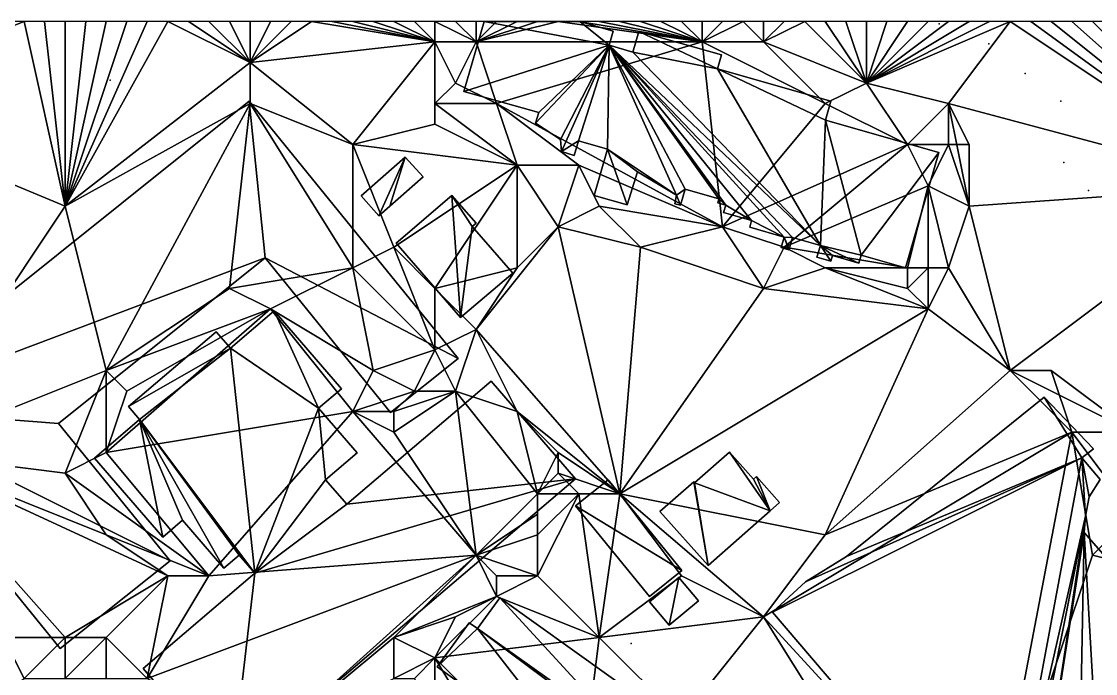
# Model space of a CAD drawing. Header units: metres. Extents: x -1103 to 901, y -902 to 905.
# Drawn here: x -228.2 to -123.7, y 836.5 to 900 of the extents above; entities that cross this region are included whole.
import ezdxf

# ---------------------------------------------------------------- set-up
doc = ezdxf.new("R2010")
doc.units = ezdxf.units.M
for name, color, linetype in [('OSM_BUILDING_FOOTPRINTS', 7, 'CONTINUOUS'), ('OSM_BUILDING_ROOFS', 1, 'CONTINUOUS'), ('OSM_BUILDING_WALLS', 8, 'CONTINUOUS'), ('OSM_TERRAIN', 3, 'CONTINUOUS'), ('OSM_TREES', 3, 'CONTINUOUS')]:
    doc.layers.add(name, color=color, linetype=linetype)

msp = doc.modelspace()

# ---------------------------------------------------------------- linework, layer by layer
at = {"layer": 'OSM_BUILDING_FOOTPRINTS'}
for points in [[(-138.93, 887.24, 9.4), (-149.98, 890.39, 9.4), (-149.45, 892.24, 9.4), (-160.5, 895.39, 9.4), (-160.1, 896.74, 9.4), (-168.14, 899.03, 9.4), (-168.72, 897.02, 9.4), (-171.05, 897.68, 9.4), (-170.65, 899.07, 9.4), (-173.9, 900, 9.4), (-183.22, 900, 9.4), (-185.19, 893.19, 9.4), (-177.9, 891.12, 9.4), (-178.2, 890.08, 9.4), (-175.76, 888.51, 9.4), (-175.69, 887.32, 9.4), (-174.43, 886.95, 9.4), (-174.02, 888.36, 9.4), (-171.19, 887.55, 9.4), (-172.5, 883.06, 9.4), (-169.28, 882.14, 9.4), (-168.28, 885.35, 9.4), (-164.49, 883.08, 9.4), (-164.65, 882.24, 9.4), (-164.08, 882.09, 9.4), (-163.65, 883.65, 9.4), (-160.35, 882.71, 9.4), (-160.46, 882.34, 9.4), (-159.69, 882.12, 9.4), (-159.9, 881.4, 9.4), (-157.18, 880.62, 9.4), (-157.36, 879.95, 9.4), (-154, 878.99, 9.4), (-154.3, 877.97, 9.4), (-153.54, 877.76, 9.4), (-153.53, 877.83, 9.4), (-153.2, 878.96, 9.4), (-150.48, 878.17, 9.4), (-150.81, 877.03, 9.4), (-149.47, 876.65, 9.4), (-149.31, 877.2, 9.4), (-146.72, 876.47, 9.4), (-146.5, 877.23, 9.4), (-142.18, 875.99, 9.4)], [(-213.79, 847.47, 6.92), (-224.66, 860.85, 6.92), (-204.54, 876.98, 6.92), (-192.31, 861.91, 6.92), (-185.74, 867.18, 6.92), (-206.09, 892.24, 6.92), (-243.45, 862.29, 6.92), (-224.47, 838.91, 6.92), (-213.79, 847.47, 6.92)], [(-195.19, 883, 7.76), (-190.89, 886.79, 7.76), (-189.16, 884.87, 7.76), (-192.39, 882.02, 7.76), (-192.39, 882.01, 7.76), (-193.47, 881.07, 7.76), (-195.19, 883, 7.76)], [(-191.76, 878.4, 8.08), (-186.34, 883.04, 8.08), (-183.99, 880.34, 8.08), (-184.36, 880.03, 8.08), (-180.42, 875.49, 8.08), (-185.5, 871.16, 8.08), (-191.76, 878.4, 8.08)], [(-221.14, 857.47, 7.66), (-216.75, 861.22, 7.66), (-217.84, 862.49, 7.66), (-209.28, 869.78, 7.66), (-207.91, 868.19, 7.66), (-203.66, 871.81, 7.66), (-197.11, 864.22, 7.66), (-199.34, 862.32, 7.66), (-195.58, 857.98, 7.66), (-198.65, 855.36, 7.66), (-196.59, 852.97, 7.66), (-182.53, 864.96, 7.66), (-174.32, 855.45, 7.66), (-207.76, 826.95, 7.66), (-216.4, 836.97, 7.66), (-205.54, 846.25, 7.66), (-207.06, 848.01, 7.66), (-208.55, 846.74, 7.66), (-212.58, 851.41, 7.66), (-214.5, 849.76, 7.66), (-221.14, 857.47, 7.66)], [(-166.1, 852.27, 10.26), (-162.81, 855.14, 10.26), (-162.74, 855.05, 10.26), (-159.34, 858.04, 10.26), (-156.98, 855.41, 10.26), (-156.7, 855.66, 10.26), (-154.46, 853.13, 10.26), (-155.36, 852.34, 10.26), (-161.4, 847.01, 10.26), (-166.1, 852.27, 10.26)], [(-171.15, 855.35, 9.76), (-163.96, 846.51, 9.76), (-167.1, 843.99, 9.76), (-174.3, 852.83, 9.76), (-171.15, 855.35, 9.76)], [(-167.11, 843.47, 10.05), (-164.26, 845.85, 10.05), (-162.35, 843.58, 10.05), (-165.2, 841.21, 10.05), (-167.11, 843.47, 10.05)], [(-169.69, 830.78, 9.8), (-169.38, 830.57, 9.8), (-169.6, 830.26, 9.8), (-165.79, 827.54, 9.8), (-163.25, 831.03, 9.8), (-151.8, 822.83, 9.8), (-154.39, 819.28, 9.8), (-154.18, 819.14, 9.8), (-157.01, 815.24, 9.8), (-159.38, 816.93, 9.8), (-170.69, 825.02, 9.8), (-171.35, 824.12, 9.8), (-172.88, 825.22, 9.8), (-172.29, 826.04, 9.8), (-187.77, 837.13, 9.8), (-184.66, 841.43, 9.8), (-183.86, 840.86, 9.8), (-181.68, 843.86, 9.8), (-167.54, 833.74, 9.8), (-169.69, 830.78, 9.8)]]:
    msp.add_polyline3d(points, close=True, dxfattribs=at)
msp.add_polyline3d([(-119.48, 844.15, 10.77), (-124.79, 850.23, 10.77), (-124.68, 851.81, 10.77), (-124.3, 853.69, 10.77), (-123.23, 855.38, 10.77), (-125.01, 857.48, 10.77), (-125.01, 857.48, 10.77), (-123.89, 858.37, 10.77), (-128.68, 863.41, 10.77), (-147.94, 847.88, 10.77), (-151.91, 845.4, 10.77), (-155.13, 842.46, 10.77), (-132.71, 816.18, 10.77), (-130.05, 818.12, 10.77), (-131.09, 819.48, 10.77), (-129.38, 820.87, 10.77), (-128.98, 820.91, 10.77), (-127.55, 822.12, 10.77), (-127.5, 822.39, 10.77), (-124.4, 825.06, 10.77), (-125.26, 826.34, 10.77), (-123.49, 827.59, 10.77)], dxfattribs=at)
at = {"layer": 'OSM_BUILDING_ROOFS'}
for points in [[(-171.05, 897.68, 17.8), (-183.22, 900, 17.8), (-185.19, 893.19, 17.8)], [(-171.05, 897.68, 17.8), (-173.9, 900, 17.8), (-183.22, 900, 17.8)], [(-171.05, 897.68, 17.8), (-170.65, 899.07, 17.8), (-173.9, 900, 17.8)], [(-160.5, 895.39, 17.8), (-168.14, 899.03, 17.8), (-168.72, 897.02, 17.8)], [(-160.5, 895.39, 17.8), (-160.1, 896.74, 17.8), (-168.14, 899.03, 17.8)], [(-171.05, 897.68, 17.8), (-185.19, 893.19, 17.8), (-177.9, 891.12, 17.8)], [(-171.05, 897.68, 17.8), (-177.9, 891.12, 17.8), (-178.2, 890.08, 17.8)], [(-171.05, 897.68, 17.8), (-178.2, 890.08, 17.8), (-175.76, 888.51, 17.8)], [(-171.05, 897.68, 17.8), (-175.76, 888.51, 17.8), (-175.69, 887.32, 17.8)], [(-171.05, 897.68, 17.8), (-175.69, 887.32, 17.8), (-174.02, 888.36, 17.8)], [(-171.05, 897.68, 17.8), (-174.02, 888.36, 17.8), (-171.19, 887.55, 17.8)], [(-171.05, 897.68, 17.8), (-171.19, 887.55, 17.8), (-164.49, 883.08, 17.8)], [(-150.48, 878.17, 17.8), (-168.72, 897.02, 17.8), (-171.05, 897.68, 17.8)], [(-171.05, 897.68, 17.8), (-164.49, 883.08, 17.8), (-163.65, 883.65, 17.8)], [(-171.05, 897.68, 17.8), (-163.65, 883.65, 17.8), (-160.35, 882.71, 17.8)], [(-171.05, 897.68, 17.8), (-160.35, 882.71, 17.8), (-159.69, 882.12, 17.8)], [(-171.05, 897.68, 17.8), (-159.69, 882.12, 17.8), (-157.18, 880.62, 17.8)], [(-171.05, 897.68, 17.8), (-157.18, 880.62, 17.8), (-154, 878.99, 17.8)], [(-171.05, 897.68, 17.8), (-154, 878.99, 17.8), (-153.2, 878.96, 17.8)], [(-171.05, 897.68, 17.8), (-153.2, 878.96, 17.8), (-150.48, 878.17, 17.8)], [(-150.48, 878.17, 17.8), (-160.5, 895.39, 17.8), (-168.72, 897.02, 17.8)], [(-149.98, 890.39, 17.8), (-149.45, 892.24, 17.8), (-160.5, 895.39, 17.8)], [(-150.48, 878.17, 17.8), (-149.98, 890.39, 17.8), (-160.5, 895.39, 17.8)], [(-204.54, 876.98, 16.92), (-206.09, 892.24, 16.92), (-243.45, 862.29, 16.92)], [(-204.54, 876.98, 16.92), (-185.74, 867.18, 16.92), (-206.09, 892.24, 16.92)], [(-150.48, 878.17, 17.8), (-146.5, 877.23, 17.8), (-149.98, 890.39, 17.8)], [(-146.5, 877.23, 17.8), (-138.93, 887.24, 17.8), (-149.98, 890.39, 17.8)], [(-175.69, 887.32, 17.8), (-174.43, 886.95, 17.8), (-174.02, 888.36, 17.8)], [(-190.89, 886.79, 17.76), (-195.19, 883, 17.76), (-193.47, 881.07, 17.76)], [(-192.39, 882.02, 17.76), (-190.89, 886.79, 17.76), (-193.47, 881.07, 17.76)], [(-192.39, 882.02, 17.76), (-189.16, 884.87, 17.76), (-190.89, 886.79, 17.76)], [(-171.19, 887.55, 17.8), (-172.5, 883.06, 17.8), (-169.28, 882.14, 17.8)], [(-171.19, 887.55, 17.8), (-169.28, 882.14, 17.8), (-168.28, 885.35, 17.8)], [(-171.19, 887.55, 17.8), (-168.28, 885.35, 17.8), (-164.49, 883.08, 17.8)], [(-146.5, 877.23, 17.8), (-142.18, 875.99, 17.8), (-138.93, 887.24, 17.8)], [(-164.49, 883.08, 17.8), (-164.08, 882.09, 17.8), (-163.65, 883.65, 17.8)], [(-186.34, 883.04, 13.28), (-191.76, 878.4, 13.28), (-185.5, 871.16, 13.28)], [(-184.36, 880.03, 13.28), (-183.99, 880.34, 13.28), (-186.34, 883.04, 13.28)], [(-184.36, 880.03, 13.28), (-186.34, 883.04, 13.28), (-185.5, 871.16, 13.28)], [(-164.49, 883.08, 17.8), (-164.65, 882.24, 17.8), (-164.08, 882.09, 17.8)], [(-160.35, 882.71, 17.8), (-160.46, 882.34, 17.8), (-159.69, 882.12, 17.8)], [(-193.47, 881.07, 17.76), (-192.39, 882.01, 17.76), (-192.39, 882.02, 17.76)], [(-159.69, 882.12, 17.8), (-159.9, 881.4, 17.8), (-157.18, 880.62, 17.8)], [(-157.18, 880.62, 17.8), (-157.36, 879.95, 17.8), (-154, 878.99, 17.8)], [(-185.5, 871.16, 13.28), (-180.42, 875.49, 13.28), (-184.36, 880.03, 13.28)], [(-154, 878.99, 17.8), (-154.3, 877.97, 17.8), (-153.54, 877.76, 17.8)], [(-154, 878.99, 17.8), (-153.54, 877.76, 17.8), (-153.53, 877.83, 17.8)], [(-154, 878.99, 17.8), (-153.53, 877.83, 17.8), (-153.2, 878.96, 17.8)], [(-150.48, 878.17, 17.8), (-150.81, 877.03, 17.8), (-149.47, 876.65, 17.8)], [(-150.48, 878.17, 17.8), (-149.47, 876.65, 17.8), (-149.31, 877.2, 17.8)], [(-150.48, 878.17, 17.8), (-149.31, 877.2, 17.8), (-146.72, 876.47, 17.8)], [(-150.48, 878.17, 17.8), (-146.72, 876.47, 17.8), (-146.5, 877.23, 17.8)], [(-243.45, 862.29, 16.92), (-224.66, 860.85, 16.92), (-204.54, 876.98, 16.92)], [(-204.54, 876.98, 16.92), (-192.31, 861.91, 16.92), (-185.74, 867.18, 16.92)], [(-199.34, 862.32, 12.86), (-203.66, 871.81, 12.86), (-207.91, 868.19, 12.86)], [(-199.34, 862.32, 12.86), (-197.11, 864.22, 12.86), (-203.66, 871.81, 12.86)], [(-207.91, 868.19, 12.86), (-209.28, 869.78, 12.86), (-217.84, 862.49, 12.86)], [(-207.91, 868.19, 12.86), (-217.84, 862.49, 12.86), (-216.75, 861.22, 12.86)], [(-207.91, 868.19, 12.86), (-216.75, 861.22, 12.86), (-205.54, 846.25, 12.86)], [(-205.54, 846.25, 12.86), (-199.34, 862.32, 12.86), (-207.91, 868.19, 12.86)], [(-174.32, 855.45, 12.86), (-182.53, 864.96, 12.86), (-196.59, 852.97, 12.86)], [(-125.01, 857.48, 20.77), (-128.68, 863.41, 20.77), (-147.94, 847.88, 20.77)], [(-125.01, 857.48, 20.77), (-123.89, 858.37, 20.77), (-128.68, 863.41, 20.77)], [(-243.45, 862.29, 16.92), (-224.47, 838.91, 16.92), (-213.79, 847.47, 16.92)], [(-243.45, 862.29, 16.92), (-213.79, 847.47, 16.92), (-224.66, 860.85, 16.92)], [(-205.54, 846.25, 12.86), (-198.65, 855.36, 12.86), (-199.34, 862.32, 12.86)], [(-198.65, 855.36, 12.86), (-195.58, 857.98, 12.86), (-199.34, 862.32, 12.86)], [(-216.75, 861.22, 12.86), (-221.14, 857.47, 12.86), (-214.5, 849.76, 12.86)], [(-216.75, 861.22, 12.86), (-214.5, 849.76, 12.86), (-212.58, 851.41, 12.86)], [(-216.75, 861.22, 12.86), (-212.58, 851.41, 12.86), (-208.55, 846.74, 12.86)], [(-216.75, 861.22, 12.86), (-208.55, 846.74, 12.86), (-207.06, 848.01, 12.86)], [(-216.75, 861.22, 12.86), (-207.06, 848.01, 12.86), (-205.54, 846.25, 12.86)], [(-155.36, 852.34, 15.46), (-159.34, 858.04, 15.46), (-162.74, 855.05, 15.46)], [(-155.36, 852.34, 15.46), (-156.98, 855.41, 15.46), (-159.34, 858.04, 15.46)], [(-125.01, 857.48, 20.77), (-151.91, 845.4, 20.77), (-155.13, 842.46, 20.77)], [(-125.01, 857.48, 20.77), (-155.13, 842.46, 20.77), (-132.71, 816.18, 20.77)], [(-125.01, 857.48, 20.77), (-147.94, 847.88, 20.77), (-151.91, 845.4, 20.77)], [(-124.68, 851.81, 20.77), (-125.01, 857.48, 20.77), (-132.71, 816.18, 20.77)], [(-124.3, 853.69, 20.77), (-123.23, 855.38, 20.77), (-125.01, 857.48, 20.77)], [(-124.68, 851.81, 20.77), (-124.3, 853.69, 20.77), (-125.01, 857.48, 20.77)], [(-205.54, 846.25, 12.86), (-207.76, 826.95, 12.86), (-174.32, 855.45, 12.86)], [(-205.54, 846.25, 12.86), (-174.32, 855.45, 12.86), (-196.59, 852.97, 12.86)], [(-205.54, 846.25, 12.86), (-196.59, 852.97, 12.86), (-198.65, 855.36, 12.86)], [(-163.96, 846.51, 19.76), (-171.15, 855.35, 19.76), (-174.3, 852.83, 19.76)], [(-155.36, 852.34, 15.46), (-156.7, 855.66, 15.46), (-156.98, 855.41, 15.46)], [(-155.36, 852.34, 15.46), (-154.46, 853.13, 15.46), (-156.7, 855.66, 15.46)], [(-162.81, 855.14, 15.46), (-166.1, 852.27, 15.46), (-161.4, 847.01, 15.46)], [(-162.74, 855.05, 15.46), (-162.81, 855.14, 15.46), (-161.4, 847.01, 15.46)], [(-162.74, 855.05, 15.46), (-161.4, 847.01, 15.46), (-155.36, 852.34, 15.46)], [(-163.96, 846.51, 19.76), (-174.3, 852.83, 19.76), (-167.1, 843.99, 19.76)], [(-124.68, 851.81, 20.77), (-132.71, 816.18, 20.77), (-131.09, 819.48, 20.77)], [(-124.68, 851.81, 20.77), (-131.09, 819.48, 20.77), (-129.38, 820.87, 20.77)], [(-124.79, 850.23, 20.77), (-124.68, 851.81, 20.77), (-129.38, 820.87, 20.77)], [(-124.79, 850.23, 20.77), (-129.38, 820.87, 20.77), (-125.26, 826.34, 20.77)], [(-125.26, 826.34, 20.77), (-123.49, 827.59, 20.77), (-124.79, 850.23, 20.77)], [(-123.49, 827.59, 20.77), (-119.48, 844.15, 20.77), (-124.79, 850.23, 20.77)], [(-205.54, 846.25, 12.86), (-216.4, 836.97, 12.86), (-207.76, 826.95, 12.86)], [(-164.26, 845.85, 20.05), (-167.11, 843.47, 20.05), (-165.2, 841.21, 20.05)], [(-164.26, 845.85, 20.05), (-165.2, 841.21, 20.05), (-162.35, 843.58, 20.05)], [(-169.69, 830.78, 19.8), (-181.68, 843.86, 19.8), (-183.86, 840.86, 19.8)], [(-169.69, 830.78, 19.8), (-167.54, 833.74, 19.8), (-181.68, 843.86, 19.8)], [(-183.86, 840.86, 19.8), (-184.66, 841.43, 19.8), (-187.77, 837.13, 19.8)], [(-183.86, 840.86, 19.8), (-187.77, 837.13, 19.8), (-172.29, 826.04, 19.8)], [(-169.6, 830.26, 19.8), (-169.69, 830.78, 19.8), (-183.86, 840.86, 19.8)], [(-169.6, 830.26, 19.8), (-183.86, 840.86, 19.8), (-172.29, 826.04, 19.8)]]:
    msp.add_3dface(points, dxfattribs=at)
at = {"layer": 'OSM_BUILDING_WALLS'}
for points in [[(-183.22, 900, 9.4), (-185.19, 893.19, 9.4), (-185.19, 893.19, 17.8)], [(-183.22, 900, 9.4), (-185.19, 893.19, 17.8), (-183.22, 900, 17.8)], [(-173.9, 900, 9.4), (-183.22, 900, 9.4), (-183.22, 900, 17.8)], [(-173.9, 900, 9.4), (-183.22, 900, 17.8), (-173.9, 900, 17.8)], [(-170.65, 899.07, 9.4), (-173.9, 900, 9.4), (-173.9, 900, 17.8)], [(-170.65, 899.07, 9.4), (-173.9, 900, 17.8), (-170.65, 899.07, 17.8)], [(-171.05, 897.68, 9.4), (-170.65, 899.07, 9.4), (-170.65, 899.07, 17.8)], [(-171.05, 897.68, 9.4), (-170.65, 899.07, 17.8), (-171.05, 897.68, 17.8)], [(-168.14, 899.03, 9.4), (-168.72, 897.02, 9.4), (-168.72, 897.02, 17.8)], [(-168.14, 899.03, 9.4), (-168.72, 897.02, 17.8), (-168.14, 899.03, 17.8)], [(-160.1, 896.74, 9.4), (-168.14, 899.03, 9.4), (-168.14, 899.03, 17.8)], [(-160.1, 896.74, 9.4), (-168.14, 899.03, 17.8), (-160.1, 896.74, 17.8)], [(-168.72, 897.02, 9.4), (-171.05, 897.68, 9.4), (-171.05, 897.68, 17.8)], [(-168.72, 897.02, 9.4), (-171.05, 897.68, 17.8), (-168.72, 897.02, 17.8)], [(-160.5, 895.39, 9.4), (-160.1, 896.74, 9.4), (-160.1, 896.74, 17.8)], [(-160.5, 895.39, 9.4), (-160.1, 896.74, 17.8), (-160.5, 895.39, 17.8)], [(-149.45, 892.24, 9.4), (-160.5, 895.39, 9.4), (-160.5, 895.39, 17.8)], [(-149.45, 892.24, 9.4), (-160.5, 895.39, 17.8), (-149.45, 892.24, 17.8)], [(-185.19, 893.19, 9.4), (-177.9, 891.12, 9.4), (-177.9, 891.12, 17.8)], [(-185.19, 893.19, 9.4), (-177.9, 891.12, 17.8), (-185.19, 893.19, 17.8)], [(-206.09, 892.24, 6.92), (-243.45, 862.29, 6.92), (-243.45, 862.29, 16.92)], [(-206.09, 892.24, 6.92), (-243.45, 862.29, 16.92), (-206.09, 892.24, 16.92)], [(-185.74, 867.18, 6.92), (-206.09, 892.24, 6.92), (-206.09, 892.24, 16.92)], [(-185.74, 867.18, 6.92), (-206.09, 892.24, 16.92), (-185.74, 867.18, 16.92)], [(-149.98, 890.39, 9.4), (-149.45, 892.24, 9.4), (-149.45, 892.24, 17.8)], [(-149.98, 890.39, 9.4), (-149.45, 892.24, 17.8), (-149.98, 890.39, 17.8)], [(-177.9, 891.12, 9.4), (-178.2, 890.08, 9.4), (-178.2, 890.08, 17.8)], [(-177.9, 891.12, 9.4), (-178.2, 890.08, 17.8), (-177.9, 891.12, 17.8)], [(-178.2, 890.08, 9.4), (-175.76, 888.51, 9.4), (-175.76, 888.51, 17.8)], [(-178.2, 890.08, 9.4), (-175.76, 888.51, 17.8), (-178.2, 890.08, 17.8)], [(-138.93, 887.24, 9.4), (-149.98, 890.39, 9.4), (-149.98, 890.39, 17.8)], [(-138.93, 887.24, 9.4), (-149.98, 890.39, 17.8), (-138.93, 887.24, 17.8)], [(-175.76, 888.51, 9.4), (-175.69, 887.32, 9.4), (-175.69, 887.32, 17.8)], [(-175.76, 888.51, 9.4), (-175.69, 887.32, 17.8), (-175.76, 888.51, 17.8)], [(-174.43, 886.95, 9.4), (-174.02, 888.36, 9.4), (-174.02, 888.36, 17.8)], [(-174.43, 886.95, 9.4), (-174.02, 888.36, 17.8), (-174.43, 886.95, 17.8)], [(-174.02, 888.36, 9.4), (-171.19, 887.55, 9.4), (-171.19, 887.55, 17.8)], [(-174.02, 888.36, 9.4), (-171.19, 887.55, 17.8), (-174.02, 888.36, 17.8)], [(-190.89, 886.79, 7.76), (-195.19, 883, 7.76), (-195.19, 883, 17.76)], [(-190.89, 886.79, 7.76), (-195.19, 883, 17.76), (-190.89, 886.79, 17.76)], [(-189.16, 884.87, 7.76), (-190.89, 886.79, 7.76), (-190.89, 886.79, 17.76)], [(-189.16, 884.87, 7.76), (-190.89, 886.79, 17.76), (-189.16, 884.87, 17.76)], [(-175.69, 887.32, 9.4), (-174.43, 886.95, 9.4), (-174.43, 886.95, 17.8)], [(-175.69, 887.32, 9.4), (-174.43, 886.95, 17.8), (-175.69, 887.32, 17.8)], [(-171.19, 887.55, 9.4), (-172.5, 883.06, 9.4), (-172.5, 883.06, 17.8)], [(-171.19, 887.55, 9.4), (-172.5, 883.06, 17.8), (-171.19, 887.55, 17.8)], [(-142.18, 875.99, 9.4), (-138.93, 887.24, 9.4), (-138.93, 887.24, 17.8)], [(-142.18, 875.99, 9.4), (-138.93, 887.24, 17.8), (-142.18, 875.99, 17.8)], [(-192.39, 882.02, 7.76), (-189.16, 884.87, 7.76), (-189.16, 884.87, 17.76)], [(-192.39, 882.02, 7.76), (-189.16, 884.87, 17.76), (-192.39, 882.02, 17.76)], [(-169.28, 882.14, 9.4), (-168.28, 885.35, 9.4), (-168.28, 885.35, 17.8)], [(-169.28, 882.14, 9.4), (-168.28, 885.35, 17.8), (-169.28, 882.14, 17.8)], [(-168.28, 885.35, 9.4), (-164.49, 883.08, 9.4), (-164.49, 883.08, 17.8)], [(-168.28, 885.35, 9.4), (-164.49, 883.08, 17.8), (-168.28, 885.35, 17.8)], [(-164.08, 882.09, 9.4), (-163.65, 883.65, 9.4), (-163.65, 883.65, 17.8)], [(-164.08, 882.09, 9.4), (-163.65, 883.65, 17.8), (-164.08, 882.09, 17.8)], [(-163.65, 883.65, 9.4), (-160.35, 882.71, 9.4), (-160.35, 882.71, 17.8)], [(-163.65, 883.65, 9.4), (-160.35, 882.71, 17.8), (-163.65, 883.65, 17.8)], [(-195.19, 883, 7.76), (-193.47, 881.07, 7.76), (-193.47, 881.07, 17.76)], [(-195.19, 883, 7.76), (-193.47, 881.07, 17.76), (-195.19, 883, 17.76)], [(-186.34, 883.04, 8.08), (-191.76, 878.4, 8.08), (-191.76, 878.4, 13.28)], [(-186.34, 883.04, 8.08), (-191.76, 878.4, 13.28), (-186.34, 883.04, 13.28)], [(-183.99, 880.34, 8.08), (-186.34, 883.04, 8.08), (-186.34, 883.04, 13.28)], [(-183.99, 880.34, 8.08), (-186.34, 883.04, 13.28), (-183.99, 880.34, 13.28)], [(-172.5, 883.06, 9.4), (-169.28, 882.14, 9.4), (-169.28, 882.14, 17.8)], [(-172.5, 883.06, 9.4), (-169.28, 882.14, 17.8), (-172.5, 883.06, 17.8)], [(-164.49, 883.08, 9.4), (-164.65, 882.24, 9.4), (-164.65, 882.24, 17.8)], [(-164.49, 883.08, 9.4), (-164.65, 882.24, 17.8), (-164.49, 883.08, 17.8)], [(-160.35, 882.71, 9.4), (-160.46, 882.34, 9.4), (-160.46, 882.34, 17.8)], [(-160.35, 882.71, 9.4), (-160.46, 882.34, 17.8), (-160.35, 882.71, 17.8)], [(-193.47, 881.07, 7.76), (-192.39, 882.01, 7.76), (-192.39, 882.01, 17.76)], [(-193.47, 881.07, 7.76), (-192.39, 882.01, 17.76), (-193.47, 881.07, 17.76)], [(-192.39, 882.01, 7.76), (-192.39, 882.02, 7.76), (-192.39, 882.02, 17.76)], [(-192.39, 882.01, 7.76), (-192.39, 882.02, 17.76), (-192.39, 882.01, 17.76)], [(-164.65, 882.24, 9.4), (-164.08, 882.09, 9.4), (-164.08, 882.09, 17.8)], [(-164.65, 882.24, 9.4), (-164.08, 882.09, 17.8), (-164.65, 882.24, 17.8)], [(-160.46, 882.34, 9.4), (-159.69, 882.12, 9.4), (-159.69, 882.12, 17.8)], [(-160.46, 882.34, 9.4), (-159.69, 882.12, 17.8), (-160.46, 882.34, 17.8)], [(-159.69, 882.12, 9.4), (-159.9, 881.4, 9.4), (-159.9, 881.4, 17.8)], [(-159.69, 882.12, 9.4), (-159.9, 881.4, 17.8), (-159.69, 882.12, 17.8)], [(-159.9, 881.4, 9.4), (-157.18, 880.62, 9.4), (-157.18, 880.62, 17.8)], [(-159.9, 881.4, 9.4), (-157.18, 880.62, 17.8), (-159.9, 881.4, 17.8)], [(-157.18, 880.62, 9.4), (-157.36, 879.95, 9.4), (-157.36, 879.95, 17.8)], [(-157.18, 880.62, 9.4), (-157.36, 879.95, 17.8), (-157.18, 880.62, 17.8)], [(-184.36, 880.03, 8.08), (-183.99, 880.34, 8.08), (-183.99, 880.34, 13.28)], [(-184.36, 880.03, 8.08), (-183.99, 880.34, 13.28), (-184.36, 880.03, 13.28)], [(-180.42, 875.49, 8.08), (-184.36, 880.03, 8.08), (-184.36, 880.03, 13.28)], [(-180.42, 875.49, 8.08), (-184.36, 880.03, 13.28), (-180.42, 875.49, 13.28)], [(-157.36, 879.95, 9.4), (-154, 878.99, 9.4), (-154, 878.99, 17.8)], [(-157.36, 879.95, 9.4), (-154, 878.99, 17.8), (-157.36, 879.95, 17.8)], [(-191.76, 878.4, 8.08), (-185.5, 871.16, 8.08), (-185.5, 871.16, 13.28)], [(-191.76, 878.4, 8.08), (-185.5, 871.16, 13.28), (-191.76, 878.4, 13.28)], [(-154, 878.99, 9.4), (-154.3, 877.97, 9.4), (-154.3, 877.97, 17.8)], [(-154, 878.99, 9.4), (-154.3, 877.97, 17.8), (-154, 878.99, 17.8)], [(-153.53, 877.83, 9.4), (-153.2, 878.96, 9.4), (-153.2, 878.96, 17.8)], [(-153.53, 877.83, 9.4), (-153.2, 878.96, 17.8), (-153.53, 877.83, 17.8)], [(-153.2, 878.96, 9.4), (-150.48, 878.17, 9.4), (-150.48, 878.17, 17.8)], [(-153.2, 878.96, 9.4), (-150.48, 878.17, 17.8), (-153.2, 878.96, 17.8)], [(-154.3, 877.97, 9.4), (-153.54, 877.76, 9.4), (-153.54, 877.76, 17.8)], [(-154.3, 877.97, 9.4), (-153.54, 877.76, 17.8), (-154.3, 877.97, 17.8)], [(-153.54, 877.76, 9.4), (-153.53, 877.83, 9.4), (-153.53, 877.83, 17.8)], [(-153.54, 877.76, 9.4), (-153.53, 877.83, 17.8), (-153.54, 877.76, 17.8)], [(-150.48, 878.17, 9.4), (-150.81, 877.03, 9.4), (-150.81, 877.03, 17.8)], [(-150.48, 878.17, 9.4), (-150.81, 877.03, 17.8), (-150.48, 878.17, 17.8)], [(-146.72, 876.47, 9.4), (-146.5, 877.23, 9.4), (-146.5, 877.23, 17.8)], [(-146.72, 876.47, 9.4), (-146.5, 877.23, 17.8), (-146.72, 876.47, 17.8)], [(-146.5, 877.23, 9.4), (-142.18, 875.99, 9.4), (-142.18, 875.99, 17.8)], [(-146.5, 877.23, 9.4), (-142.18, 875.99, 17.8), (-146.5, 877.23, 17.8)], [(-224.66, 860.85, 6.92), (-204.54, 876.98, 6.92), (-204.54, 876.98, 16.92)], [(-224.66, 860.85, 6.92), (-204.54, 876.98, 16.92), (-224.66, 860.85, 16.92)], [(-204.54, 876.98, 6.92), (-192.31, 861.91, 6.92), (-192.31, 861.91, 16.92)], [(-204.54, 876.98, 6.92), (-192.31, 861.91, 16.92), (-204.54, 876.98, 16.92)], [(-150.81, 877.03, 9.4), (-149.47, 876.65, 9.4), (-149.47, 876.65, 17.8)], [(-150.81, 877.03, 9.4), (-149.47, 876.65, 17.8), (-150.81, 877.03, 17.8)], [(-149.47, 876.65, 9.4), (-149.31, 877.2, 9.4), (-149.31, 877.2, 17.8)], [(-149.47, 876.65, 9.4), (-149.31, 877.2, 17.8), (-149.47, 876.65, 17.8)], [(-149.31, 877.2, 9.4), (-146.72, 876.47, 9.4), (-146.72, 876.47, 17.8)], [(-149.31, 877.2, 9.4), (-146.72, 876.47, 17.8), (-149.31, 877.2, 17.8)], [(-185.5, 871.16, 8.08), (-180.42, 875.49, 8.08), (-180.42, 875.49, 13.28)], [(-185.5, 871.16, 8.08), (-180.42, 875.49, 13.28), (-185.5, 871.16, 13.28)], [(-203.66, 871.81, 7.66), (-207.91, 868.19, 7.66), (-207.91, 868.19, 12.86)], [(-203.66, 871.81, 7.66), (-207.91, 868.19, 12.86), (-203.66, 871.81, 12.86)], [(-197.11, 864.22, 7.66), (-203.66, 871.81, 7.66), (-203.66, 871.81, 12.86)], [(-197.11, 864.22, 7.66), (-203.66, 871.81, 12.86), (-197.11, 864.22, 12.86)], [(-209.28, 869.78, 7.66), (-217.84, 862.49, 7.66), (-217.84, 862.49, 12.86)], [(-209.28, 869.78, 7.66), (-217.84, 862.49, 12.86), (-209.28, 869.78, 12.86)], [(-207.91, 868.19, 7.66), (-209.28, 869.78, 7.66), (-209.28, 869.78, 12.86)], [(-207.91, 868.19, 7.66), (-209.28, 869.78, 12.86), (-207.91, 868.19, 12.86)], [(-192.31, 861.91, 6.92), (-185.74, 867.18, 6.92), (-185.74, 867.18, 16.92)], [(-192.31, 861.91, 6.92), (-185.74, 867.18, 16.92), (-192.31, 861.91, 16.92)], [(-182.53, 864.96, 7.66), (-196.59, 852.97, 7.66), (-196.59, 852.97, 12.86)], [(-182.53, 864.96, 7.66), (-196.59, 852.97, 12.86), (-182.53, 864.96, 12.86)], [(-174.32, 855.45, 7.66), (-182.53, 864.96, 7.66), (-182.53, 864.96, 12.86)], [(-174.32, 855.45, 7.66), (-182.53, 864.96, 12.86), (-174.32, 855.45, 12.86)], [(-199.34, 862.32, 7.66), (-197.11, 864.22, 7.66), (-197.11, 864.22, 12.86)], [(-199.34, 862.32, 7.66), (-197.11, 864.22, 12.86), (-199.34, 862.32, 12.86)], [(-128.68, 863.41, 10.77), (-147.94, 847.88, 10.77), (-147.94, 847.88, 20.77)], [(-128.68, 863.41, 10.77), (-147.94, 847.88, 20.77), (-128.68, 863.41, 20.77)], [(-123.89, 858.37, 10.77), (-128.68, 863.41, 10.77), (-128.68, 863.41, 20.77)], [(-123.89, 858.37, 10.77), (-128.68, 863.41, 20.77), (-123.89, 858.37, 20.77)], [(-243.45, 862.29, 6.92), (-224.47, 838.91, 6.92), (-224.47, 838.91, 16.92)], [(-243.45, 862.29, 6.92), (-224.47, 838.91, 16.92), (-243.45, 862.29, 16.92)], [(-217.84, 862.49, 7.66), (-216.75, 861.22, 7.66), (-216.75, 861.22, 12.86)], [(-217.84, 862.49, 7.66), (-216.75, 861.22, 12.86), (-217.84, 862.49, 12.86)], [(-195.58, 857.98, 7.66), (-199.34, 862.32, 7.66), (-199.34, 862.32, 12.86)], [(-195.58, 857.98, 7.66), (-199.34, 862.32, 12.86), (-195.58, 857.98, 12.86)], [(-213.79, 847.47, 6.92), (-224.66, 860.85, 6.92), (-224.66, 860.85, 16.92)], [(-213.79, 847.47, 6.92), (-224.66, 860.85, 16.92), (-213.79, 847.47, 16.92)], [(-216.75, 861.22, 7.66), (-221.14, 857.47, 7.66), (-221.14, 857.47, 12.86)], [(-216.75, 861.22, 7.66), (-221.14, 857.47, 12.86), (-216.75, 861.22, 12.86)], [(-221.14, 857.47, 7.66), (-214.5, 849.76, 7.66), (-214.5, 849.76, 12.86)], [(-221.14, 857.47, 7.66), (-214.5, 849.76, 12.86), (-221.14, 857.47, 12.86)], [(-198.65, 855.36, 7.66), (-195.58, 857.98, 7.66), (-195.58, 857.98, 12.86)], [(-198.65, 855.36, 7.66), (-195.58, 857.98, 12.86), (-198.65, 855.36, 12.86)], [(-159.34, 858.04, 10.26), (-162.74, 855.05, 10.26), (-162.74, 855.05, 15.46)], [(-159.34, 858.04, 10.26), (-162.74, 855.05, 15.46), (-159.34, 858.04, 15.46)], [(-156.98, 855.41, 10.26), (-159.34, 858.04, 10.26), (-159.34, 858.04, 15.46)], [(-156.98, 855.41, 10.26), (-159.34, 858.04, 15.46), (-156.98, 855.41, 15.46)], [(-125.01, 857.48, 10.77), (-123.89, 858.37, 10.77), (-123.89, 858.37, 20.77)], [(-125.01, 857.48, 10.77), (-123.89, 858.37, 20.77), (-125.01, 857.48, 20.77)], [(-123.23, 855.38, 10.77), (-125.01, 857.48, 10.77), (-125.01, 857.48, 20.77)], [(-123.23, 855.38, 10.77), (-125.01, 857.48, 20.77), (-123.23, 855.38, 20.77)], [(-207.76, 826.95, 7.66), (-174.32, 855.45, 7.66), (-174.32, 855.45, 12.86)], [(-207.76, 826.95, 7.66), (-174.32, 855.45, 12.86), (-207.76, 826.95, 12.86)], [(-196.59, 852.97, 7.66), (-198.65, 855.36, 7.66), (-198.65, 855.36, 12.86)], [(-196.59, 852.97, 7.66), (-198.65, 855.36, 12.86), (-196.59, 852.97, 12.86)], [(-171.15, 855.35, 9.76), (-174.3, 852.83, 9.76), (-174.3, 852.83, 19.76)], [(-171.15, 855.35, 9.76), (-174.3, 852.83, 19.76), (-171.15, 855.35, 19.76)], [(-163.96, 846.51, 9.76), (-171.15, 855.35, 9.76), (-171.15, 855.35, 19.76)], [(-163.96, 846.51, 9.76), (-171.15, 855.35, 19.76), (-163.96, 846.51, 19.76)], [(-156.7, 855.66, 10.26), (-156.98, 855.41, 10.26), (-156.98, 855.41, 15.46)], [(-156.7, 855.66, 10.26), (-156.98, 855.41, 15.46), (-156.7, 855.66, 15.46)], [(-154.46, 853.13, 10.26), (-156.7, 855.66, 10.26), (-156.7, 855.66, 15.46)], [(-154.46, 853.13, 10.26), (-156.7, 855.66, 15.46), (-154.46, 853.13, 15.46)], [(-124.3, 853.69, 10.77), (-123.23, 855.38, 10.77), (-123.23, 855.38, 20.77)], [(-124.3, 853.69, 10.77), (-123.23, 855.38, 20.77), (-124.3, 853.69, 20.77)], [(-162.81, 855.14, 10.26), (-166.1, 852.27, 10.26), (-166.1, 852.27, 15.46)], [(-162.81, 855.14, 10.26), (-166.1, 852.27, 15.46), (-162.81, 855.14, 15.46)], [(-162.74, 855.05, 10.26), (-162.81, 855.14, 10.26), (-162.81, 855.14, 15.46)], [(-162.74, 855.05, 10.26), (-162.81, 855.14, 15.46), (-162.74, 855.05, 15.46)], [(-124.68, 851.81, 10.77), (-124.3, 853.69, 10.77), (-124.3, 853.69, 20.77)], [(-124.68, 851.81, 10.77), (-124.3, 853.69, 20.77), (-124.68, 851.81, 20.77)], [(-174.3, 852.83, 9.76), (-167.1, 843.99, 9.76), (-167.1, 843.99, 19.76)], [(-174.3, 852.83, 9.76), (-167.1, 843.99, 19.76), (-174.3, 852.83, 19.76)], [(-166.1, 852.27, 10.26), (-161.4, 847.01, 10.26), (-161.4, 847.01, 15.46)], [(-166.1, 852.27, 10.26), (-161.4, 847.01, 15.46), (-166.1, 852.27, 15.46)], [(-161.4, 847.01, 10.26), (-155.36, 852.34, 10.26), (-155.36, 852.34, 15.46)], [(-161.4, 847.01, 10.26), (-155.36, 852.34, 15.46), (-161.4, 847.01, 15.46)], [(-155.36, 852.34, 10.26), (-154.46, 853.13, 10.26), (-154.46, 853.13, 15.46)], [(-155.36, 852.34, 10.26), (-154.46, 853.13, 15.46), (-155.36, 852.34, 15.46)], [(-214.5, 849.76, 7.66), (-212.58, 851.41, 7.66), (-212.58, 851.41, 12.86)], [(-214.5, 849.76, 7.66), (-212.58, 851.41, 12.86), (-214.5, 849.76, 12.86)], [(-212.58, 851.41, 7.66), (-208.55, 846.74, 7.66), (-208.55, 846.74, 12.86)], [(-212.58, 851.41, 7.66), (-208.55, 846.74, 12.86), (-212.58, 851.41, 12.86)], [(-124.79, 850.23, 10.77), (-124.68, 851.81, 10.77), (-124.68, 851.81, 20.77)], [(-124.79, 850.23, 10.77), (-124.68, 851.81, 20.77), (-124.79, 850.23, 20.77)], [(-119.48, 844.15, 10.77), (-124.79, 850.23, 10.77), (-124.79, 850.23, 20.77)], [(-119.48, 844.15, 10.77), (-124.79, 850.23, 20.77), (-119.48, 844.15, 20.77)], [(-208.55, 846.74, 7.66), (-207.06, 848.01, 7.66), (-207.06, 848.01, 12.86)], [(-208.55, 846.74, 7.66), (-207.06, 848.01, 12.86), (-208.55, 846.74, 12.86)], [(-207.06, 848.01, 7.66), (-205.54, 846.25, 7.66), (-205.54, 846.25, 12.86)], [(-207.06, 848.01, 7.66), (-205.54, 846.25, 12.86), (-207.06, 848.01, 12.86)], [(-224.47, 838.91, 6.92), (-213.79, 847.47, 6.92), (-213.79, 847.47, 16.92)], [(-224.47, 838.91, 6.92), (-213.79, 847.47, 16.92), (-224.47, 838.91, 16.92)], [(-147.94, 847.88, 10.77), (-151.91, 845.4, 10.77), (-151.91, 845.4, 20.77)], [(-147.94, 847.88, 10.77), (-151.91, 845.4, 20.77), (-147.94, 847.88, 20.77)], [(-205.54, 846.25, 7.66), (-216.4, 836.97, 7.66), (-216.4, 836.97, 12.86)], [(-205.54, 846.25, 7.66), (-216.4, 836.97, 12.86), (-205.54, 846.25, 12.86)], [(-167.1, 843.99, 9.76), (-163.96, 846.51, 9.76), (-163.96, 846.51, 19.76)], [(-167.1, 843.99, 9.76), (-163.96, 846.51, 19.76), (-167.1, 843.99, 19.76)], [(-164.26, 845.85, 10.05), (-167.11, 843.47, 10.05), (-167.11, 843.47, 20.05)], [(-164.26, 845.85, 10.05), (-167.11, 843.47, 20.05), (-164.26, 845.85, 20.05)], [(-162.35, 843.58, 10.05), (-164.26, 845.85, 10.05), (-164.26, 845.85, 20.05)], [(-162.35, 843.58, 10.05), (-164.26, 845.85, 20.05), (-162.35, 843.58, 20.05)], [(-151.91, 845.4, 10.77), (-155.13, 842.46, 10.77), (-155.13, 842.46, 20.77)], [(-151.91, 845.4, 10.77), (-155.13, 842.46, 20.77), (-151.91, 845.4, 20.77)], [(-181.68, 843.86, 9.8), (-183.86, 840.86, 9.8), (-183.86, 840.86, 19.8)], [(-181.68, 843.86, 9.8), (-183.86, 840.86, 19.8), (-181.68, 843.86, 19.8)], [(-167.54, 833.74, 9.8), (-181.68, 843.86, 9.8), (-181.68, 843.86, 19.8)], [(-167.54, 833.74, 9.8), (-181.68, 843.86, 19.8), (-167.54, 833.74, 19.8)], [(-167.11, 843.47, 10.05), (-165.2, 841.21, 10.05), (-165.2, 841.21, 20.05)], [(-167.11, 843.47, 10.05), (-165.2, 841.21, 20.05), (-167.11, 843.47, 20.05)], [(-165.2, 841.21, 10.05), (-162.35, 843.58, 10.05), (-162.35, 843.58, 20.05)], [(-165.2, 841.21, 10.05), (-162.35, 843.58, 20.05), (-165.2, 841.21, 20.05)], [(-155.13, 842.46, 10.77), (-132.71, 816.18, 10.77), (-132.71, 816.18, 20.77)], [(-155.13, 842.46, 10.77), (-132.71, 816.18, 20.77), (-155.13, 842.46, 20.77)], [(-184.66, 841.43, 9.8), (-187.77, 837.13, 9.8), (-187.77, 837.13, 19.8)], [(-184.66, 841.43, 9.8), (-187.77, 837.13, 19.8), (-184.66, 841.43, 19.8)], [(-183.86, 840.86, 9.8), (-184.66, 841.43, 9.8), (-184.66, 841.43, 19.8)], [(-183.86, 840.86, 9.8), (-184.66, 841.43, 19.8), (-183.86, 840.86, 19.8)], [(-216.4, 836.97, 7.66), (-207.76, 826.95, 7.66), (-207.76, 826.95, 12.86)], [(-216.4, 836.97, 7.66), (-207.76, 826.95, 12.86), (-216.4, 836.97, 12.86)], [(-187.77, 837.13, 9.8), (-172.29, 826.04, 9.8), (-172.29, 826.04, 19.8)], [(-187.77, 837.13, 9.8), (-172.29, 826.04, 19.8), (-187.77, 837.13, 19.8)]]:
    msp.add_3dface(points, dxfattribs=at)
at = {"layer": 'OSM_TERRAIN'}
for points in [[(-248, 892, 8.85), (-228, 900, 9.89), (-230, 900, 9.83)], [(-248, 892, 8.85), (-224, 882, 9.1), (-228, 900, 9.89)], [(-224, 882, 9.1), (-226, 900, 9.94), (-228, 900, 9.89)], [(-224, 882, 9.1), (-224, 900, 9.98), (-226, 900, 9.94)], [(-206, 896, 9.81), (-214, 900, 10.02), (-224, 882, 9.1)], [(-224, 882, 9.1), (-222, 900, 9.98), (-224, 900, 9.98)], [(-222, 900, 9.98), (-224, 882, 9.1), (-220, 900, 9.99)], [(-224, 882, 9.1), (-218, 900, 10), (-220, 900, 9.99)], [(-224, 882, 9.1), (-214, 900, 10.02), (-216, 900, 10.01)], [(-224, 882, 9.1), (-216, 900, 10.01), (-218, 900, 10)], [(-214, 900, 10.02), (-206, 896, 9.81), (-212, 900, 10.03)], [(-206, 896, 9.81), (-210, 900, 10.04), (-212, 900, 10.03)], [(-206, 896, 9.81), (-208, 900, 10.04), (-210, 900, 10.04)], [(-206, 896, 9.81), (-206, 900, 10.05), (-208, 900, 10.04)], [(-206, 900, 10.05), (-206, 896, 9.81), (-204, 900, 10.05)], [(-206, 896, 9.81), (-202, 900, 10.06), (-204, 900, 10.05)], [(-206, 896, 9.81), (-188, 898, 10.13), (-200, 900, 10.06)], [(-206, 896, 9.81), (-200, 900, 10.06), (-202, 900, 10.06)], [(-188, 898, 10.13), (-198, 900, 10.06), (-200, 900, 10.06)], [(-188, 898, 10.13), (-196, 900, 10.07), (-198, 900, 10.06)], [(-188, 898, 10.13), (-194, 900, 10.07), (-196, 900, 10.07)], [(-188, 898, 10.13), (-192, 900, 10.08), (-194, 900, 10.07)], [(-188, 898, 10.13), (-190, 900, 10.11), (-192, 900, 10.08)], [(-188, 898, 10.13), (-188, 900, 10.17), (-190, 900, 10.11)], [(-188, 898, 10.13), (-184, 898, 11.65), (-188, 900, 10.17)], [(-184, 898, 11.65), (-186, 900, 10.73), (-188, 900, 10.17)], [(-184, 898, 11.65), (-184, 900, 11.46), (-186, 900, 10.73)], [(-184, 898, 11.65), (-182, 900, 11.72), (-184, 900, 11.46)], [(-184, 898, 11.65), (-180, 900, 11.72), (-182, 900, 11.72)], [(-184, 898, 11.65), (-178, 900, 11.72), (-180, 900, 11.72)], [(-184, 898, 11.65), (-162, 898, 11.74), (-176, 900, 11.72)], [(-184, 898, 11.65), (-176, 900, 11.72), (-178, 900, 11.72)], [(-162, 898, 11.74), (-174, 900, 11.72), (-176, 900, 11.72)], [(-162, 898, 11.74), (-172, 900, 11.61), (-174, 900, 11.72)], [(-162, 898, 11.74), (-170, 900, 11.54), (-172, 900, 11.61)], [(-170, 900, 11.54), (-162, 898, 11.74), (-168, 900, 11.6)], [(-162, 898, 11.74), (-166, 900, 11.61), (-168, 900, 11.6)], [(-162, 898, 11.74), (-164, 900, 11.67), (-166, 900, 11.61)], [(-162, 898, 11.74), (-162, 900, 11.79), (-164, 900, 11.67)], [(-162, 898, 11.74), (-158, 900, 12.22), (-160, 900, 11.97)], [(-162, 898, 11.74), (-156, 898, 12.42), (-158, 900, 12.22)], [(-162, 898, 11.74), (-160, 900, 11.97), (-162, 900, 11.79)], [(-158, 900, 12.22), (-156, 898, 12.42), (-156, 900, 12.44)], [(-156, 898, 12.42), (-154, 900, 12.64), (-156, 900, 12.44)], [(-156, 898, 12.42), (-146, 894, 13.03), (-152, 900, 12.77)], [(-156, 898, 12.42), (-152, 900, 12.77), (-154, 900, 12.64)], [(-146, 894, 13.03), (-150, 900, 12.86), (-152, 900, 12.77)], [(-146, 894, 13.03), (-148, 900, 12.94), (-150, 900, 12.86)], [(-146, 894, 13.03), (-146, 900, 12.95), (-148, 900, 12.94)], [(-138, 892, 13.26), (-132, 900, 13.03), (-146, 894, 13.03)], [(-146, 894, 13.03), (-144, 900, 12.96), (-146, 900, 12.95)], [(-146, 894, 13.03), (-142, 900, 12.98), (-144, 900, 12.96)], [(-146, 894, 13.03), (-140, 900, 12.99), (-142, 900, 12.98)], [(-146, 894, 13.03), (-138, 900, 13), (-140, 900, 12.99)], [(-138, 900, 13), (-146, 894, 13.03), (-136, 900, 13.01)], [(-146, 894, 13.03), (-134, 900, 13.03), (-136, 900, 13.01)], [(-146, 894, 13.03), (-132, 900, 13.03), (-134, 900, 13.03)], [(-138, 892, 13.26), (-108, 884, 13.57), (-132, 900, 13.03)], [(-108, 884, 13.57), (-130, 900, 13.04), (-132, 900, 13.03)], [(-108, 884, 13.57), (-128, 900, 13.04), (-130, 900, 13.04)], [(-108, 884, 13.57), (-126, 900, 13.04), (-128, 900, 13.04)], [(-108, 884, 13.57), (-124, 900, 13.06), (-126, 900, 13.04)], [(-108, 884, 13.57), (-122, 900, 13.08), (-124, 900, 13.06)], [(-196, 888, 9.79), (-188, 898, 10.13), (-206, 896, 9.81)], [(-196, 888, 9.79), (-188, 890, 10.08), (-188, 898, 10.13)], [(-188, 890, 10.08), (-188, 892, 10.47), (-188, 898, 10.13)], [(-188, 892, 10.47), (-186, 894, 11.33), (-188, 898, 10.13)], [(-186, 894, 11.33), (-184, 898, 11.65), (-188, 898, 10.13)], [(-186, 894, 11.33), (-182, 892, 11.62), (-184, 898, 11.65)], [(-182, 892, 11.62), (-162, 898, 11.74), (-184, 898, 11.65)], [(-160, 880, 11.85), (-162, 898, 11.74), (-182, 892, 11.62)], [(-160, 880, 11.85), (-150, 892, 11.72), (-162, 898, 11.74)], [(-162, 898, 11.74), (-150, 892, 11.72), (-156, 898, 12.42)], [(-150, 892, 11.72), (-146, 894, 13.03), (-156, 898, 12.42)], [(-206, 892, 9.05), (-206, 896, 9.81), (-224, 882, 9.1)], [(-206, 892, 9.05), (-196, 888, 9.79), (-206, 896, 9.81)], [(-188, 892, 10.47), (-182, 892, 11.62), (-186, 894, 11.33)], [(-150, 892, 11.72), (-142, 888, 11.72), (-146, 894, 13.03)], [(-142, 888, 11.72), (-138, 892, 13.26), (-146, 894, 13.03)], [(-248, 892, 8.85), (-240, 858, 9.05), (-224, 882, 9.1)], [(-220, 866, 9.05), (-206, 892, 9.05), (-224, 882, 9.1)], [(-220, 866, 9.05), (-208, 874, 9.05), (-206, 892, 9.05)], [(-208, 874, 9.05), (-196, 876, 9.05), (-206, 892, 9.05)], [(-196, 876, 9.05), (-196, 888, 9.79), (-206, 892, 9.05)], [(-188, 890, 10.08), (-180, 886, 10.48), (-188, 892, 10.47)], [(-180, 886, 10.48), (-182, 892, 11.62), (-188, 892, 10.47)], [(-180, 886, 10.48), (-174, 886, 11.48), (-182, 892, 11.62)], [(-174, 886, 11.48), (-160, 880, 11.85), (-182, 892, 11.62)], [(-160, 880, 11.85), (-142, 888, 11.72), (-150, 892, 11.72)], [(-142, 888, 11.72), (-138, 888, 12.22), (-138, 892, 13.26)], [(-138, 888, 12.22), (-136, 888, 13.04), (-138, 892, 13.26)], [(-136, 888, 13.04), (-136, 882, 13.71), (-138, 892, 13.26)], [(-136, 882, 13.71), (-108, 884, 13.57), (-138, 892, 13.26)], [(-180, 886, 10.48), (-188, 890, 10.08), (-196, 888, 9.79)], [(-192, 878, 10.09), (-196, 888, 9.79), (-196, 876, 9.05)], [(-192, 878, 10.09), (-180, 886, 10.48), (-196, 888, 9.79)], [(-154, 878, 11.72), (-142, 888, 11.72), (-160, 880, 11.85)], [(-154, 878, 11.72), (-140, 884, 11.72), (-142, 888, 11.72)], [(-140, 884, 11.72), (-138, 888, 12.22), (-142, 888, 11.72)], [(-140, 884, 11.72), (-136, 882, 13.71), (-138, 888, 12.22)], [(-136, 882, 13.71), (-136, 888, 13.04), (-138, 888, 12.22)], [(-188, 874, 10.22), (-180, 886, 10.48), (-192, 878, 10.09)], [(-188, 874, 10.22), (-180, 876, 10.28), (-180, 886, 10.48)], [(-180, 876, 10.28), (-176, 880, 10.74), (-180, 886, 10.48)], [(-180, 886, 10.48), (-176, 880, 10.74), (-174, 886, 11.48)], [(-176, 880, 10.74), (-172, 882, 11.54), (-174, 886, 11.48)], [(-172, 882, 11.54), (-160, 880, 11.85), (-174, 886, 11.48)], [(-154, 878, 11.72), (-142, 876, 11.79), (-140, 884, 11.72)], [(-140, 876, 12.69), (-140, 884, 11.72), (-142, 876, 11.79)], [(-140, 876, 12.69), (-138, 876, 13.69), (-140, 884, 11.72)], [(-138, 876, 13.69), (-136, 882, 13.71), (-140, 884, 11.72)], [(-132, 866, 13.94), (-108, 884, 13.57), (-136, 882, 13.71)], [(-120, 860, 13.9), (-108, 884, 13.57), (-132, 866, 13.94)], [(-240, 858, 9.05), (-220, 866, 9.05), (-224, 882, 9.1)], [(-176, 880, 10.74), (-168, 878, 11.35), (-172, 882, 11.54)], [(-172, 882, 11.54), (-168, 878, 11.35), (-160, 880, 11.85)], [(-132, 866, 13.94), (-136, 882, 13.71), (-138, 876, 13.69)], [(-184, 870, 10.18), (-170, 854, 12.03), (-176, 880, 10.74)], [(-184, 870, 10.18), (-176, 880, 10.74), (-180, 876, 10.28)], [(-170, 854, 12.03), (-168, 878, 11.35), (-176, 880, 10.74)], [(-168, 878, 11.35), (-156, 874, 12.58), (-160, 880, 11.85)], [(-156, 874, 12.58), (-154, 878, 11.72), (-160, 880, 11.85)], [(-188, 868, 9.05), (-192, 878, 10.09), (-196, 876, 9.05)], [(-188, 868, 9.05), (-188, 874, 10.22), (-192, 878, 10.09)], [(-170, 854, 12.03), (-156, 874, 12.58), (-168, 878, 11.35)], [(-156, 874, 12.58), (-150, 876, 11.97), (-154, 878, 11.72)], [(-150, 876, 11.97), (-142, 876, 11.79), (-154, 878, 11.72)], [(-208, 874, 9.05), (-204, 872, 9.73), (-196, 876, 9.05)], [(-194, 866, 9.13), (-196, 876, 9.05), (-204, 872, 9.73)], [(-194, 866, 9.13), (-188, 868, 9.05), (-196, 876, 9.05)], [(-184, 870, 10.18), (-180, 876, 10.28), (-188, 874, 10.22)], [(-140, 872, 13.59), (-150, 876, 11.97), (-156, 874, 12.58)], [(-140, 872, 13.59), (-142, 874, 12.6), (-150, 876, 11.97)], [(-150, 876, 11.97), (-142, 874, 12.6), (-142, 876, 11.79)], [(-140, 872, 13.59), (-140, 876, 12.69), (-142, 874, 12.6)], [(-142, 874, 12.6), (-140, 876, 12.69), (-142, 876, 11.79)], [(-132, 866, 13.94), (-138, 876, 13.69), (-140, 872, 13.59)], [(-140, 872, 13.59), (-138, 876, 13.69), (-140, 876, 12.69)], [(-204, 872, 9.73), (-208, 874, 9.05), (-220, 866, 9.05)], [(-188, 868, 9.05), (-184, 870, 10.18), (-188, 874, 10.22)], [(-170, 854, 12.03), (-140, 872, 13.59), (-156, 874, 12.58)], [(-220, 858, 9.79), (-196, 862, 9.62), (-204, 872, 9.73)], [(-218, 864, 9.55), (-220, 858, 9.79), (-204, 872, 9.73)], [(-218, 864, 9.55), (-204, 872, 9.73), (-220, 866, 9.05)], [(-196, 862, 9.62), (-194, 866, 9.13), (-204, 872, 9.73)], [(-170, 854, 12.03), (-150, 850, 12.98), (-140, 872, 13.59)], [(-132, 866, 13.94), (-140, 872, 13.59), (-150, 850, 12.98)], [(-186, 864, 9.79), (-184, 870, 10.18), (-188, 868, 9.05)], [(-186, 864, 9.79), (-180, 862, 9.79), (-184, 870, 10.18)], [(-180, 862, 9.79), (-170, 854, 12.03), (-184, 870, 10.18)], [(-190, 864, 9.05), (-188, 868, 9.05), (-194, 866, 9.13)], [(-186, 864, 9.79), (-188, 868, 9.05), (-190, 864, 9.05)], [(-240, 858, 9.05), (-224, 856, 9.2), (-220, 866, 9.05)], [(-224, 856, 9.2), (-220, 858, 9.79), (-220, 866, 9.05)], [(-220, 858, 9.79), (-218, 864, 9.55), (-220, 866, 9.05)], [(-196, 862, 9.62), (-190, 864, 9.05), (-194, 866, 9.13)], [(-126, 860, 12.93), (-132, 866, 13.94), (-150, 850, 12.98)], [(-132, 866, 13.94), (-126, 860, 12.93), (-128, 866, 13.64)], [(-128, 866, 13.64), (-120, 860, 13.9), (-132, 866, 13.94)], [(-126, 860, 12.93), (-120, 860, 13.9), (-128, 866, 13.64)], [(-196, 862, 9.62), (-192, 862, 9.1), (-190, 864, 9.05)], [(-184, 848, 9.79), (-186, 864, 9.79), (-192, 860, 9.61)], [(-192, 860, 9.61), (-186, 864, 9.79), (-192, 862, 9.1)], [(-192, 862, 9.1), (-186, 864, 9.79), (-190, 864, 9.05)], [(-186, 864, 9.79), (-184, 848, 9.79), (-178, 854, 9.86)], [(-178, 854, 9.86), (-180, 862, 9.79), (-186, 864, 9.79)], [(-210, 846, 9.74), (-196, 862, 9.62), (-220, 858, 9.79)], [(-184, 848, 9.79), (-196, 862, 9.62), (-210, 846, 9.74)], [(-184, 848, 9.79), (-192, 860, 9.61), (-196, 862, 9.62)], [(-192, 860, 9.61), (-192, 862, 9.1), (-196, 862, 9.62)], [(-178, 854, 9.86), (-176, 858, 9.96), (-180, 862, 9.79)], [(-176, 858, 9.96), (-170, 854, 12.03), (-180, 862, 9.79)], [(-156, 842, 12.87), (-134, 818, 12.93), (-126, 860, 12.93)], [(-156, 842, 12.87), (-126, 860, 12.93), (-150, 850, 12.98)], [(-134, 818, 12.93), (-124, 848, 12.93), (-126, 860, 12.93)], [(-124, 848, 12.93), (-120, 852, 13.51), (-126, 860, 12.93)], [(-126, 860, 12.93), (-120, 852, 13.51), (-120, 860, 13.9)], [(-230, 840, 8.1), (-224, 840, 9.05), (-240, 858, 9.05)], [(-224, 840, 9.05), (-214, 846, 9.15), (-240, 858, 9.05)], [(-214, 846, 9.15), (-220, 850, 9.05), (-240, 858, 9.05)], [(-220, 850, 9.05), (-224, 856, 9.2), (-240, 858, 9.05)], [(-224, 856, 9.2), (-210, 846, 9.74), (-220, 858, 9.79)], [(-176, 856, 10.05), (-176, 858, 9.96), (-178, 854, 9.86)], [(-176, 856, 10.05), (-170, 854, 12.03), (-176, 858, 9.96)], [(-220, 850, 9.05), (-210, 846, 9.74), (-224, 856, 9.2)], [(-178, 854, 9.86), (-174, 854, 11.73), (-176, 856, 10.05)], [(-174, 854, 11.73), (-170, 854, 12.03), (-176, 856, 10.05)], [(-184, 848, 9.79), (-178, 852, 9.99), (-178, 854, 9.86)], [(-172, 840, 11.94), (-174, 854, 11.73), (-178, 846, 11.53)], [(-178, 846, 11.53), (-174, 854, 11.73), (-178, 850, 10.51)], [(-178, 852, 9.99), (-178, 850, 10.51), (-178, 854, 9.86)], [(-178, 850, 10.51), (-174, 854, 11.73), (-178, 854, 9.86)], [(-172, 840, 11.94), (-170, 854, 12.03), (-174, 854, 11.73)], [(-172, 840, 11.94), (-164, 846, 12.05), (-170, 854, 12.03)], [(-164, 846, 12.05), (-156, 842, 12.87), (-170, 854, 12.03)], [(-156, 842, 12.87), (-150, 850, 12.98), (-170, 854, 12.03)], [(-178, 850, 10.51), (-178, 852, 9.99), (-184, 848, 9.79)], [(-124, 848, 12.93), (-108, 844, 12.86), (-120, 852, 13.51)], [(-214, 846, 9.15), (-210, 846, 9.74), (-220, 850, 9.05)], [(-178, 846, 11.53), (-178, 850, 10.51), (-184, 848, 9.79)], [(-210, 846, 9.74), (-216, 836, 9.74), (-184, 848, 9.79)], [(-216, 836, 9.74), (-204, 830, 9.8), (-184, 848, 9.79)], [(-192, 840, 9.87), (-184, 848, 9.79), (-204, 830, 9.8)], [(-192, 840, 9.87), (-182, 844, 11.92), (-184, 848, 9.79)], [(-182, 844, 11.92), (-182, 846, 11.24), (-184, 848, 9.79)], [(-182, 846, 11.24), (-178, 846, 11.53), (-184, 848, 9.79)], [(-108, 844, 12.86), (-124, 848, 12.93), (-134, 818, 12.93)], [(-224, 840, 9.05), (-220, 840, 8.91), (-214, 846, 9.15)], [(-220, 840, 8.91), (-216, 836, 9.74), (-214, 846, 9.15)], [(-216, 836, 9.74), (-210, 846, 9.74), (-214, 846, 9.15)], [(-182, 844, 11.92), (-178, 846, 11.53), (-182, 846, 11.24)], [(-182, 844, 11.92), (-172, 840, 11.94), (-178, 846, 11.53)], [(-172, 840, 11.94), (-156, 842, 12.87), (-164, 846, 12.05)], [(-186, 842, 11.53), (-182, 844, 11.92), (-192, 840, 9.87)], [(-188, 838, 11.83), (-182, 844, 11.92), (-186, 842, 11.53)], [(-188, 838, 11.83), (-172, 840, 11.94), (-182, 844, 11.92)], [(-134, 818, 12.93), (-120, 824, 12.73), (-108, 844, 12.86)], [(-188, 838, 11.83), (-186, 842, 11.53), (-192, 840, 9.87)], [(-164, 832, 12.04), (-156, 842, 12.87), (-172, 840, 11.94)], [(-164, 832, 12.04), (-146, 826, 12.18), (-156, 842, 12.87)], [(-134, 818, 12.93), (-156, 842, 12.87), (-146, 826, 12.18)], [(-248, 822, 8.2), (-228, 836, 8.06), (-230, 840, 8.1)], [(-228, 836, 8.06), (-224, 840, 9.05), (-230, 840, 8.1)], [(-228, 836, 8.06), (-224, 836, 8.53), (-224, 840, 9.05)], [(-220, 836, 8.84), (-220, 840, 8.91), (-224, 836, 8.53)], [(-224, 836, 8.53), (-220, 840, 8.91), (-224, 840, 9.05)], [(-220, 836, 8.84), (-216, 836, 9.74), (-220, 840, 8.91)], [(-204, 830, 9.8), (-192, 836, 10.68), (-192, 840, 9.87)], [(-192, 836, 10.68), (-188, 838, 11.83), (-192, 840, 9.87)], [(-188, 838, 11.83), (-174, 824, 11.91), (-172, 840, 11.94)], [(-174, 824, 11.91), (-164, 832, 12.04), (-172, 840, 11.94)], [(-192, 836, 10.68), (-190, 836, 11.35), (-188, 838, 11.83)], [(-188, 832, 11.27), (-188, 838, 11.83), (-190, 836, 11.35)], [(-182, 828, 11.46), (-174, 824, 11.91), (-188, 838, 11.83)], [(-188, 832, 11.27), (-182, 828, 11.46), (-188, 838, 11.83)]]:
    msp.add_3dface(points, dxfattribs=at)
at = {"layer": 'OSM_TREES'}
for p in [(-138.91, 899.77, 13), (-134.08, 897.81, 13.09), (-219.6, 894.27, 9.72), (-130.55, 894.92, 13.19), (-127.06, 892.23, 13.28), (-126.77, 886.26, 13.5), (-124.37, 883.54, 13.62), (-168.9, 839.42, 12.08)]:
    msp.add_point(p, dxfattribs=at)

doc.saveas('drawing.dxf')
